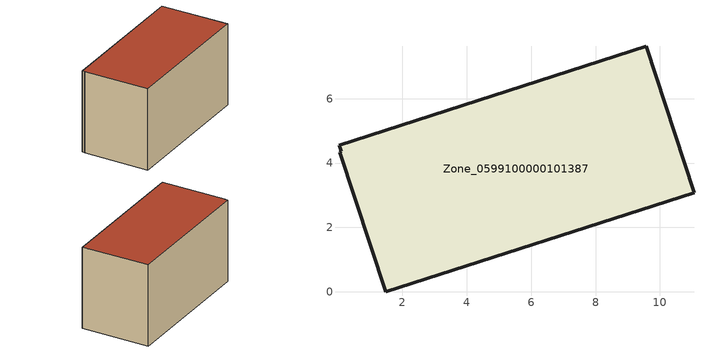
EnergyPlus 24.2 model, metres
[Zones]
Zone_0599100000101387
 floor ground (C_G): 0.05,4.55 9.57,7.63 11.06,3.08 1.48,0 0.06,4.34 0.11,4.36 z3.58
 wall outside (C_F): 11.06,3.08 9.57,7.63 0.05,4.55 0.11,4.36 0.06,4.34 1.48,0 11.06,3.08 z3.58:9.38
 roof outside (C_R): 9.57,7.63 0.05,4.55 0.11,4.36 0.06,4.34 1.48,0 11.06,3.08 z9.38
[BUILDING]
Pand.0599100000101387: North Axis=0; Terrain=City; Loads Convergence Tolerance Value=0.04; Temperature Convergence Tolerance Value=0.4; Solar Distribution=FullExterior; Maximum Number of Warmup Days=25; Minimum Number of Warmup Days=1
[Site:Location]
Rotterdam.The.Hague.AP_ZH_NLD Design_Conditions: Latitude=51.96; Longitude=4.45; Time Zone=1; Elevation=-4.5
[SITE:GROUNDTEMPERATURE:BUILDINGSURFACE]
18, 18, 18, 18, 18, 18, 18, 18, 18, 18, 18, 18
[MATERIAL] Thermal Absorptance=0.9; Solar Absorptance=0.7; Visible Absorptance=0.7
Name | Roughness | Thickness | Conductivity | Density | Specific Heat
G.TC.1946-1964 | MediumSmooth | 0.15 | 1 | 540 | 1210
F.TC.1946-1964 | Rough | 0.3 | 0.857143 | 1920 | 840
R.TC.1946-1964 | MediumRough | 0.2 | 0.235294 | 1500 | 1000
[CONSTRUCTION]
C_G: G.TC.1946-1964
C_F: F.TC.1946-1964
C_R: R.TC.1946-1964
[ZONE]
Zone_0599100000101387: Type=1; Multiplier=1; Ceiling Height=Autocalculate; Volume=Autocalculate; Floor Area=autocalculate; Part of Total Floor Area=Yes
[ZONEINFILTRATION:DESIGNFLOWRATE]
Infil_Zone_0599100000101387: Zone or ZoneList or Space or SpaceList=Zone_0599100000101387; Schedule=AlwaysOn; Design Flow Rate Calculation Method=Flow/Area; Flow Rate per Floor Area=0.003; Constant Term Coefficient=1; Temperature Term Coefficient=0; Velocity Term Coefficient=0; Velocity Squared Term Coefficient=0
[HVACTEMPLATE:ZONE:IDEALLOADSAIRSYSTEM]
Zone_0599100000101387: Maximum Heating Supply Air Temperature=50; Minimum Cooling Supply Air Temperature=13; Maximum Heating Supply Air Humidity Ratio=0.0156; Minimum Cooling Supply Air Humidity Ratio=0.0077; Heating Limit=NoLimit; Cooling Limit=NoLimit; Dehumidification Control Type=ConstantSensibleHeatRatio; Cooling Sensible Heat Ratio=0.7; Dehumidification Setpoint=60; Humidification Control Type=None; Humidification Setpoint=30; Outdoor Air Method=None; Outdoor Air Flow Rate per Person=0.00944; Outdoor Air Flow Rate per Zone Floor Area=0; Outdoor Air Flow Rate per Zone=0; Demand Controlled Ventilation Type=None; Outdoor Air Economizer Type=NoEconomizer; Heat Recovery Type=None; Sensible Heat Recovery Effectiveness=0.7; Latent Heat Recovery Effectiveness=0.65
[ZONECONTROL:THERMOSTAT]
ThermostatControl_Zone_0599100000101387: Zone or ZoneList=Zone_0599100000101387; Control Type Schedule=DualSetpointControlType; Control 1=Thermostat_Zone_0599100000101387; Temperature Difference Between Cutout And Setpoint=0
[THERMOSTATSETPOINT:DUALSETPOINT]
Thermostat_Zone_0599100000101387: Heating Setpoint Temperature Schedule=HeatingSetpoint_Zone_0599100000101387; Cooling Setpoint Temperature Schedule=CoolingSetpoint_Zone_0599100000101387
[SCHEDULE:COMPACT]
HeatingSetpoint_Zone_0599100000101387: Through: 12/31, For: AllDays, Until: 24:00, 21
CoolingSetpoint_Zone_0599100000101387: Through: 12/31, For: AllDays, Until: 24:00, 24
DualSetpointControlType: Through: 12/31, For: AllDays, Until: 24:00, 4
AlwaysOn: Through: 12/31, For: AllDays, Until: 24:00, 1
